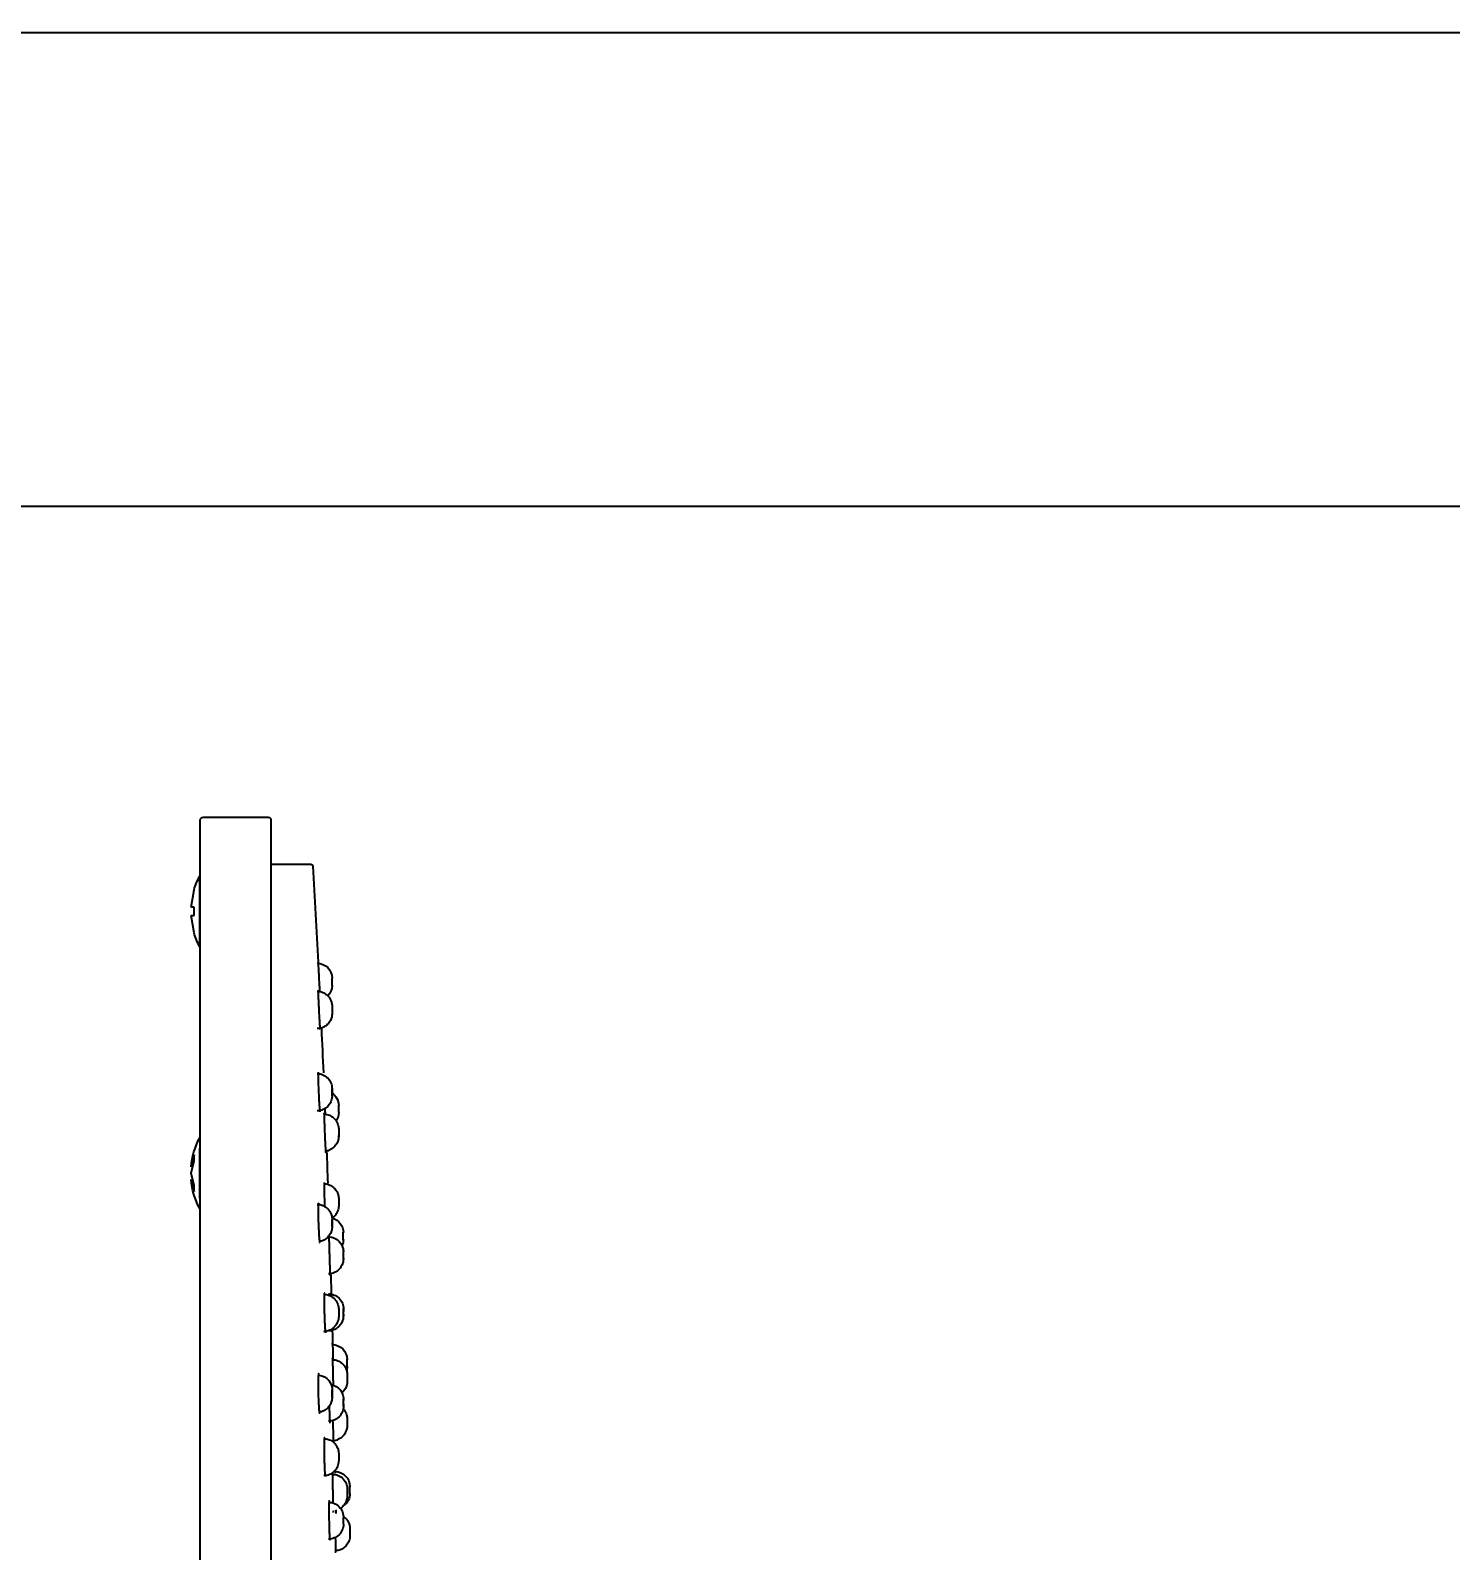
# Model space of a CAD drawing. Header units: centimetres. Extents: x -1797 to 2001, y -8788 to 1856.
# Drawn here: x -197.47 to -182.48, y -7586.44 to -7570.39 of the extents above; entities that cross this region are included whole.
import ezdxf

# ---------------------------------------------------------------- set-up
doc = ezdxf.new("R2010")
doc.units = ezdxf.units.CM
doc.header["$LTSCALE"] = 100
doc.header["$MEASUREMENT"] = 0
doc.header["$PDMODE"] = 35
for name, color, linetype in [('DIM', 1, 'Continuous'), ('HATCH', 8, 'Continuous'), ('ID_Furniture-Fixed_02', 145, 'Continuous'), ('WINDOWS', 1, 'Continuous')]:
    doc.layers.add(name, color=color, linetype=linetype)
doc.styles.add('ROMANS', font='romans')
doc.dimstyles.new('AS-17-100', dxfattribs={"dimtxt": 10, "dimasz": 5, "dimexe": 10, "dimexo": 10, "dimgap": 6, "dimtad": 1, "dimtoh": 1, "dimdec": 0, "dimdsep": 46, "dimtxsty": 'ROMANS', "dimblk1": 'ARCHTICK', "dimblk2": 'ARCHTICK', "dimsah": 1, "dimcen": 25, "dimdle": 10, "dimclrd": 1, "dimclre": 1, "dimclrt": 2, "dimadec": 0, "dimazin": 0, "dimtfac": 1, "dimtdec": 0, "dimtofl": 0, "dimtmove": 2, "dimatfit": 3, "dimldrblk": 'ARCHTICK', "dimfxl": 1, "dimtolj": 1, "dimtzin": 0, "dimarcsym": 0})

# ---------------------------------------------------------------- blocks, each defined once
blk = doc.blocks.new('SHOWE')
at = {"layer": 'ID_Furniture-Fixed_02'}
for p, q in [((3694.08, -5442.48), (3673.276, -5442.48)), ((3674.24, -5442.474), (3673.867, -5442.474)), ((3673.867, -5442.474), (3673.867, -5442.48)), ((3674.194, -5442.384), (3674.011, -5442.416)), ((3674.011, -5442.416), (3674.011, -5442.415)), ((3674.194, -5442.416), (3674.194, -5442.384)), ((3674.285, -5442.416), (3674.194, -5442.416)), ((3674.612, -5442.474), (3674.24, -5442.474)), ((3674.285, -5442.384), (3674.285, -5442.416)), ((3674.468, -5442.416), (3674.285, -5442.384)), ((3674.468, -5442.415), (3674.468, -5442.416)), ((3674.612, -5442.48), (3674.612, -5442.474)), ((3676.631, -5442.474), (3676.741, -5442.474)), ((3676.631, -5442.474), (3676.631, -5442.48)), ((3677.267, -5442.474), (3676.741, -5442.474)), ((3676.81, -5442.416), (3676.939, -5442.384)), ((3676.842, -5442.415), (3676.81, -5442.416)), ((3676.875, -5442.416), (3676.842, -5442.415)), ((3677.004, -5442.384), (3676.875, -5442.416)), ((3677.133, -5442.416), (3677.004, -5442.384)), ((3677.069, -5442.384), (3677.198, -5442.416)), ((3677.198, -5442.416), (3677.133, -5442.416)), ((3677.267, -5442.474), (3677.377, -5442.474)), ((3677.377, -5442.48), (3677.377, -5442.474)), ((3673.246, -5442.51), (3673.246, -5443.196)), ((3673.276, -5443.225), (3694.08, -5443.225)), ((3673.743, -5443.225), (3673.743, -5443.648)), ((3675.026, -5443.871), (3674.945, -5443.871)), ((3675.242, -5443.871), (3675.322, -5443.871)), ((3676.365, -5443.941), (3676.286, -5443.941)), ((3676.598, -5443.941), (3676.616, -5443.941)), ((3677.302, -5443.941), (3677.35, -5443.941)), ((3678.482, -5443.941), (3678.519, -5443.941)), ((3678.49, -5443.941), (3678.517, -5443.941)), ((3680.003, -5443.941), (3680.041, -5443.941)), ((3680.004, -5443.941), (3680.04, -5443.941)), ((3677.708, -5443.99), (3677.628, -5443.99)), ((3677.833, -5443.99), (3677.912, -5443.99)), ((3678.433, -5443.99), (3678.513, -5443.99)), ((3679.049, -5444.03), (3678.969, -5444.03)), ((3679.128, -5444.03), (3679.208, -5444.03)), ((3679.388, -5443.99), (3679.468, -5443.99)), ((3679.44, -5443.991), (3679.465, -5443.991)), ((3679.594, -5444.03), (3679.674, -5444.03)), ((3680.39, -5444.06), (3680.31, -5444.06)), ((3680.337, -5444.03), (3680.416, -5444.03)), ((3680.388, -5444.03), (3680.413, -5444.03)), ((3680.638, -5443.99), (3680.693, -5443.99)), ((3680.756, -5444.06), (3680.835, -5444.06))]:
    blk.add_line(p, q, dxfattribs=at)
for centre, radius, start, end in [((3673.276, -5442.51), 0.0298, 90, 180), ((3674.24, -5443.176), 0.795, 106.7083, 117.9532), ((3674.24, -5443.176), 0.795, 62.0468, 73.2917), ((3677.004, -5443.176), 0.795, 94.722, 117.9532), ((3677.004, -5443.176), 0.795, 62.0468, 85.1807), ((3673.276, -5443.196), 0.0298, 180, 270), ((3673.763, -5443.648), 0.0199, 180, 266.6631), ((3682.436, -5294.894), 149.027, 266.66305, 267.05335), ((3674.946, -5443.712), 0.159, 180.6141, 269.9916), ((3682.436, -5294.894), 149.027, 267.32226, 267.50287), ((3676.109, -5443.716), 0.155, 179.0613, 270.6023), ((3679.291, -5443.717), 0.155, 185.78, 274.7656), ((3675.023, -5443.712), 0.159, 269.9268, 313.6984), ((3676.289, -5443.782), 0.159, 214.218, 270.026), ((3676.363, -5443.782), 0.159, 269.9867, 303.2444), ((3676.609, -5443.724), 0.217, 268.5733, 275.6583), ((3676.615, -5443.786), 0.155, 265.6738, 286.5884), ((3682.436, -5294.894), 149.027, 267.82063, 267.95142), ((3677.631, -5443.832), 0.159, 194.5202, 270), ((3677.835, -5443.832), 0.159, 181.825, 269.9988), ((3682.436, -5294.894), 149.027, 268.32386, 268.40985), ((3678.434, -5443.836), 0.155, 178.8432, 271.0486), ((3682.436, -5294.894), 149.027, 268.55277, 268.6017), ((3678.972, -5443.871), 0.159, 180.3634, 269.9969), ((3679.39, -5443.836), 0.155, 189.0891, 275.5243), ((3679.466, -5443.834), 0.157, 269.9762, 0.3249), ((3680.314, -5443.901), 0.159, 180.3634, 269.9965), ((3680.338, -5443.876), 0.155, 178.7641, 275.5511), ((3680.635, -5443.835), 0.156, 179.3604, 273.0201), ((3682.436, -5294.894), 149.027, 269.27797, 269.29344), ((3680.711, -5443.835), 0.156, 269.8206, 0.7036), ((3677.704, -5443.832), 0.159, 269.9662, 294.4576), ((3677.835, -5443.832), 0.159, 245.5586, 269.9988), ((3677.906, -5443.807), 0.184, 268.446, 276.0218), ((3678.502, -5443.748), 0.243, 267.7024, 274.8298), ((3679.045, -5443.871), 0.159, 269.981, 285.1954), ((3679.2, -5443.808), 0.222, 268.7515, 275.6749), ((3679.207, -5443.876), 0.154, 275.603, 319.7354), ((3679.663, -5443.788), 0.243, 267.7807, 275.0052), ((3679.671, -5443.875), 0.157, 274.3302, 279.7219), ((3680.386, -5443.901), 0.159, 269.9923, 322.3647), ((3680.688, -5429.205), 14.785, 269.9468, 270.0848), ((3680.825, -5443.874), 0.186, 267.0849, 275.9326)]:
    blk.add_arc(centre, radius, start, end, dxfattribs=at)
for centre, major_axis, ratio in [((3676.15, -5443.871), (0.0402, 0), 0.000087), ((3677.532, -5443.871), (0.0401, 0), 0.000123), ((3679.332, -5443.871), (0.0399, 0), 0.000152)]:
    blk.add_ellipse(centre, major_axis=major_axis, ratio=ratio, dxfattribs=at)
for points, knots in [([(3674.775, -5443.724), (3674.775, -5443.724), (3674.786, -5443.724), (3674.832, -5443.727), (3674.902, -5443.73), (3674.96, -5443.733), (3674.994, -5443.735), (3675.008, -5443.736), (3675.031, -5443.737), (3675.055, -5443.738), (3675.072, -5443.739), (3675.076, -5443.739)], [0.125839, 0.125839, 0.125839, 0.125839, 0.1879663, 0.2503039, 0.312673, 0.3750749, 0.3829363, 0.3907883, 0.4064706, 0.4377793, 0.448119, 0.448119, 0.448119, 0.448119]), ([(3675.071, -5443.724), (3675.071, -5443.724), (3675.072, -5443.724), (3675.079, -5443.724), (3675.11, -5443.724), (3675.173, -5443.727), (3675.252, -5443.73), (3675.311, -5443.733), (3675.344, -5443.735), (3675.357, -5443.736), (3675.379, -5443.737), (3675.419, -5443.739), (3675.466, -5443.742), (3675.484, -5443.743), (3675.487, -5443.744)], [0.0867464, 0.0867464, 0.0867464, 0.0867464, 0.0935888, 0.1256275, 0.1879663, 0.2503039, 0.312673, 0.3750749, 0.3829363, 0.3907883, 0.4064706, 0.4377793, 0.5002726, 0.5627663, 0.5627663, 0.5627663, 0.5627663]), ([(3675.086, -5443.714), (3675.085, -5443.721), (3675.083, -5443.744), (3675.098, -5443.783), (3675.123, -5443.82), (3675.152, -5443.844), (3675.179, -5443.859), (3675.203, -5443.867), (3675.221, -5443.87), (3675.233, -5443.871), (3675.239, -5443.871), (3675.241, -5443.871), (3675.242, -5443.871), (3675.242, -5443.871), (3675.242, -5443.871), (3675.242, -5443.871), (3675.242, -5443.871), (3675.243, -5443.871), (3675.244, -5443.871), (3675.244, -5443.871)], [0, 0, 0, 0, 0.073505, 0.285456, 0.455383, 0.598565, 0.718585, 0.815181, 0.886747, 0.932169, 0.953873, 0.958129, 0.959316, 0.960151, 0.961157, 0.962934, 0.967549, 0.994742, 1, 1, 1, 1]), ([(3675.319, -5443.871), (3675.319, -5443.871), (3675.32, -5443.871), (3675.321, -5443.871), (3675.322, -5443.871), (3675.33, -5443.871), (3675.35, -5443.869), (3675.385, -5443.859), (3675.426, -5443.835), (3675.459, -5443.794), (3675.478, -5443.749), (3675.476, -5443.723), (3675.476, -5443.714)], [0, 0, 0, 0, 0.015315, 0.019494, 0.023387, 0.035014, 0.116302, 0.265778, 0.460451, 0.672399, 0.894916, 1, 1, 1, 1]), ([(3675.939, -5443.725), (3675.939, -5443.725), (3675.941, -5443.725), (3675.949, -5443.724), (3675.972, -5443.724), (3676.018, -5443.724), (3676.093, -5443.727), (3676.176, -5443.73), (3676.233, -5443.733), (3676.262, -5443.735), (3676.273, -5443.736), (3676.292, -5443.737), (3676.325, -5443.739), (3676.351, -5443.741), (3676.357, -5443.743), (3676.358, -5443.743)], [0.0455197, 0.0455197, 0.0455197, 0.0455197, 0.0627738, 0.0935888, 0.1256275, 0.1879663, 0.2503039, 0.312673, 0.3750749, 0.3829363, 0.3907883, 0.4064706, 0.4377793, 0.5002726, 0.5382191, 0.5382191, 0.5382191, 0.5382191]), ([(3676.185, -5443.871), (3676.186, -5443.871), (3676.187, -5443.871), (3676.188, -5443.871), (3676.189, -5443.871), (3676.191, -5443.871), (3676.194, -5443.871), (3676.201, -5443.871), (3676.225, -5443.868), (3676.26, -5443.857), (3676.304, -5443.826), (3676.334, -5443.781), (3676.349, -5443.738), (3676.346, -5443.717), (3676.345, -5443.714)], [0, 0, 0, 0, 0.029962, 0.046737, 0.055343, 0.059341, 0.069381, 0.08991, 0.144927, 0.340209, 0.517189, 0.745449, 0.964136, 1, 1, 1, 1]), ([(3677.322, -5443.727), (3677.322, -5443.727), (3677.324, -5443.726), (3677.335, -5443.725), (3677.355, -5443.724), (3677.39, -5443.724), (3677.448, -5443.724), (3677.53, -5443.727), (3677.612, -5443.73), (3677.662, -5443.733), (3677.685, -5443.735), (3677.694, -5443.736), (3677.708, -5443.737), (3677.731, -5443.739), (3677.739, -5443.741), (3677.74, -5443.742)], [0, 0, 0, 0, 0.0319815, 0.0627738, 0.0935888, 0.1256275, 0.1879663, 0.2503039, 0.312673, 0.3750749, 0.3829363, 0.3907883, 0.4064706, 0.4377793, 0.5002726, 0.5002726, 0.5002726, 0.5002726]), ([(3677.331, -5443.729), (3677.329, -5443.729), (3677.324, -5443.728), (3677.322, -5443.727), (3677.322, -5443.727)], [0.9533162, 0.9533162, 0.9533162, 0.9533162, 0.96878093, 1, 1, 1, 1]), ([(3677.336, -5443.714), (3677.335, -5443.724), (3677.334, -5443.75), (3677.351, -5443.79), (3677.378, -5443.825), (3677.406, -5443.847), (3677.433, -5443.861), (3677.456, -5443.868), (3677.473, -5443.87), (3677.484, -5443.871), (3677.49, -5443.871), (3677.491, -5443.871), (3677.492, -5443.871), (3677.492, -5443.871), (3677.492, -5443.871), (3677.493, -5443.871), (3677.496, -5443.871), (3677.504, -5443.871), (3677.509, -5443.871), (3677.511, -5443.871)], [0, 0, 0, 0, 0.100366, 0.284148, 0.433084, 0.558904, 0.663906, 0.747577, 0.8084, 0.84567, 0.862301, 0.864428, 0.865849, 0.867566, 0.870657, 0.879256, 0.933563, 0.982285, 1, 1, 1, 1]), ([(3677.561, -5443.871), (3677.564, -5443.871), (3677.568, -5443.871), (3677.569, -5443.871), (3677.571, -5443.871), (3677.573, -5443.871), (3677.576, -5443.871), (3677.584, -5443.871), (3677.602, -5443.869), (3677.633, -5443.86), (3677.673, -5443.836), (3677.708, -5443.797), (3677.724, -5443.758), (3677.726, -5443.737), (3677.726, -5443.733)], [0, 0, 0, 0, 0.0543936, 0.0836457, 0.0907748, 0.094902, 0.1055835, 0.1302821, 0.1787777, 0.3091267, 0.4889028, 0.6826449, 0.8881097, 0.9310016, 0.9310016, 0.9310016, 0.9310016]), ([(3679.142, -5443.734), (3679.133, -5443.732), (3679.123, -5443.731), (3679.121, -5443.729), (3679.126, -5443.727), (3679.129, -5443.727)], [0.8884183, 0.8884183, 0.8884183, 0.8884183, 0.9372939, 0.9687809, 1, 1, 1, 1]), ([(3679.129, -5443.727), (3679.133, -5443.727), (3679.142, -5443.726), (3679.163, -5443.725), (3679.192, -5443.724), (3679.236, -5443.724), (3679.303, -5443.724), (3679.386, -5443.727), (3679.461, -5443.73), (3679.501, -5443.733), (3679.517, -5443.735), (3679.523, -5443.736), (3679.532, -5443.737), (3679.542, -5443.739), (3679.54, -5443.741), (3679.531, -5443.742), (3679.531, -5443.742)], [0, 0, 0, 0, 0.0319815, 0.0627738, 0.0935888, 0.1256275, 0.1879663, 0.2503039, 0.312673, 0.3750749, 0.3829363, 0.3907883, 0.4064706, 0.4377793, 0.5002726, 0.5068414, 0.5068414, 0.5068414, 0.5068414]), ([(3679.354, -5443.871), (3679.358, -5443.871), (3679.365, -5443.871), (3679.369, -5443.871), (3679.371, -5443.871), (3679.372, -5443.871), (3679.374, -5443.871), (3679.38, -5443.871), (3679.4, -5443.869), (3679.432, -5443.861), (3679.473, -5443.836), (3679.507, -5443.799), (3679.525, -5443.758), (3679.526, -5443.736), (3679.527, -5443.73)], [0, 0, 0, 0, 0.0523437, 0.1053213, 0.1215785, 0.125257, 0.1302909, 0.1487087, 0.1837057, 0.3522712, 0.4955755, 0.6880807, 0.8857957, 0.9427466, 0.9427466, 0.9427466, 0.9427466]), ([(3676.321, -5443.795), (3676.322, -5443.795), (3676.326, -5443.795), (3676.333, -5443.796), (3676.347, -5443.796), (3676.364, -5443.797), (3676.378, -5443.798), (3676.384, -5443.798)], [0.37360192, 0.37360192, 0.37360192, 0.37360192, 0.3752206, 0.38308028, 0.39093053, 0.40660915, 0.42272737, 0.42272737, 0.42272737, 0.42272737]), ([(3676.367, -5443.787), (3676.367, -5443.787), (3676.367, -5443.787), (3676.375, -5443.787), (3676.404, -5443.787), (3676.467, -5443.789), (3676.546, -5443.792), (3676.605, -5443.794), (3676.638, -5443.796), (3676.651, -5443.796), (3676.673, -5443.797), (3676.714, -5443.799), (3676.761, -5443.802), (3676.788, -5443.804), (3676.785, -5443.804), (3676.778, -5443.804)], [0.0880304, 0.0880304, 0.0880304, 0.0880304, 0.0935661, 0.1255954, 0.1880308, 0.2504807, 0.3128343, 0.3752206, 0.3830803, 0.3909305, 0.4066091, 0.4379106, 0.5003898, 0.5628689, 0.6252143, 0.6252143, 0.6252143, 0.6252143]), ([(3676.379, -5443.788), (3676.379, -5443.788), (3676.374, -5443.788), (3676.37, -5443.788), (3676.369, -5443.788)], [0.03081768, 0.03081768, 0.03081768, 0.03081768, 0.03196158, 0.06275033, 0.06275033, 0.06275033, 0.06275033]), ([(3676.383, -5443.783), (3676.382, -5443.791), (3676.38, -5443.814), (3676.395, -5443.854), (3676.421, -5443.89), (3676.45, -5443.915), (3676.477, -5443.929), (3676.501, -5443.937), (3676.519, -5443.94), (3676.53, -5443.941), (3676.536, -5443.941), (3676.538, -5443.941), (3676.539, -5443.941), (3676.539, -5443.941), (3676.539, -5443.941), (3676.54, -5443.941), (3676.541, -5443.941), (3676.545, -5443.941), (3676.556, -5443.941), (3676.569, -5443.941), (3676.583, -5443.941), (3676.593, -5443.941), (3676.597, -5443.941), (3676.597, -5443.941)], [0, 0, 0, 0, 0.063043, 0.229244, 0.362742, 0.47529, 0.569568, 0.645326, 0.701284, 0.736602, 0.753287, 0.755838, 0.757126, 0.758263, 0.759997, 0.763784, 0.779304, 0.82263, 0.866372, 0.909168, 0.95195, 0.994674, 1, 1, 1, 1]), ([(3676.63, -5443.94), (3676.638, -5443.939), (3676.655, -5443.936), (3676.686, -5443.925), (3676.724, -5443.9), (3676.756, -5443.858), (3676.771, -5443.82), (3676.771, -5443.803)], [0, 0, 0, 0, 0.0899463, 0.2383488, 0.4183877, 0.6837576, 0.9157541, 0.9157541, 0.9157541, 0.9157541]), ([(3677.101, -5443.788), (3677.101, -5443.788), (3677.103, -5443.787), (3677.11, -5443.787), (3677.133, -5443.787), (3677.177, -5443.787), (3677.253, -5443.789), (3677.316, -5443.791), (3677.35, -5443.793), (3677.357, -5443.793)], [0.046124, 0.046124, 0.046124, 0.046124, 0.0627503, 0.0935661, 0.1255954, 0.1880308, 0.2504807, 0.3128343, 0.3296608, 0.3296608, 0.3296608, 0.3296608]), ([(3677.118, -5443.783), (3677.117, -5443.793), (3677.116, -5443.818), (3677.132, -5443.858), (3677.158, -5443.893), (3677.187, -5443.916), (3677.214, -5443.93), (3677.237, -5443.937), (3677.255, -5443.94), (3677.265, -5443.941), (3677.271, -5443.941), (3677.273, -5443.941), (3677.273, -5443.941), (3677.273, -5443.941), (3677.274, -5443.941), (3677.275, -5443.941), (3677.279, -5443.941), (3677.289, -5443.941), (3677.298, -5443.941), (3677.302, -5443.941), (3677.302, -5443.941)], [0, 0, 0, 0, 0.090463, 0.269883, 0.414971, 0.53749, 0.63984, 0.721575, 0.781237, 0.818077, 0.833997, 0.836528, 0.838169, 0.840068, 0.843418, 0.852577, 0.906666, 0.952037, 0.999537, 1, 1, 1, 1]), ([(3677.33, -5443.941), (3677.332, -5443.941), (3677.338, -5443.941), (3677.345, -5443.941), (3677.348, -5443.941), (3677.348, -5443.941), (3677.349, -5443.941), (3677.349, -5443.941), (3677.35, -5443.941), (3677.353, -5443.941), (3677.356, -5443.94), (3677.358, -5443.94)], [0, 0, 0, 0, 0.125872, 0.428147, 0.73214, 0.775691, 0.788573, 0.798105, 0.820129, 0.864281, 1, 1, 1, 1]), ([(3677.352, -5443.941), (3677.352, -5443.941), (3677.357, -5443.941), (3677.368, -5443.94), (3677.379, -5443.938), (3677.385, -5443.937)], [0.1525328, 0.1525328, 0.1525328, 0.1525328, 0.1532224, 0.2063952, 0.2669538, 0.2669538, 0.2669538, 0.2669538]), ([(3677.358, -5443.94), (3677.37, -5443.939), (3677.39, -5443.937), (3677.424, -5443.923), (3677.455, -5443.902), (3677.472, -5443.882), (3677.479, -5443.872)], [0, 0, 0, 0, 0.1353833, 0.2762367, 0.4475572, 0.6054498, 0.6054498, 0.6054498, 0.6054498]), ([(3677.662, -5443.838), (3677.662, -5443.838), (3677.663, -5443.838), (3677.671, -5443.838), (3677.7, -5443.838), (3677.764, -5443.84), (3677.843, -5443.842), (3677.902, -5443.844), (3677.935, -5443.845), (3677.948, -5443.845), (3677.97, -5443.846), (3678.011, -5443.847), (3678.057, -5443.849), (3678.084, -5443.851), (3678.081, -5443.851), (3678.073, -5443.851)], [0.086345, 0.086345, 0.086345, 0.086345, 0.0935959, 0.1255649, 0.1880565, 0.250576, 0.3129169, 0.3752328, 0.3830813, 0.3909294, 0.4066265, 0.4380195, 0.5005373, 0.5628926, 0.6251935, 0.6251935, 0.6251935, 0.6251935]), ([(3677.925, -5443.99), (3677.931, -5443.989), (3677.946, -5443.987), (3677.978, -5443.976), (3678.016, -5443.952), (3678.049, -5443.911), (3678.067, -5443.867), (3678.066, -5443.842), (3678.065, -5443.833)], [0, 0, 0, 0, 0.072092, 0.215603, 0.419585, 0.653774, 0.896499, 1, 1, 1, 1]), ([(3678.27, -5443.789), (3678.271, -5443.789), (3678.272, -5443.788), (3678.283, -5443.787), (3678.302, -5443.787), (3678.337, -5443.787), (3678.394, -5443.787), (3678.477, -5443.789), (3678.559, -5443.792), (3678.609, -5443.794), (3678.632, -5443.796), (3678.641, -5443.796), (3678.656, -5443.797), (3678.679, -5443.799), (3678.688, -5443.801), (3678.688, -5443.801)], [0, 0, 0, 0, 0.0319616, 0.0627503, 0.0935661, 0.1255954, 0.1880308, 0.2504807, 0.3128343, 0.3752206, 0.3830803, 0.3909305, 0.4066091, 0.4379106, 0.5003898, 0.5003898, 0.5003898, 0.5003898]), ([(3678.28, -5443.792), (3678.278, -5443.791), (3678.272, -5443.791), (3678.271, -5443.79), (3678.27, -5443.789)], [0.95258154, 0.95258154, 0.95258154, 0.95258154, 0.96878047, 1, 1, 1, 1]), ([(3678.285, -5443.783), (3678.285, -5443.79), (3678.283, -5443.812), (3678.297, -5443.851), (3678.322, -5443.889), (3678.351, -5443.913), (3678.378, -5443.928), (3678.402, -5443.936), (3678.421, -5443.94), (3678.432, -5443.941), (3678.439, -5443.941), (3678.441, -5443.941), (3678.441, -5443.941), (3678.442, -5443.941), (3678.442, -5443.941), (3678.443, -5443.941), (3678.447, -5443.941), (3678.456, -5443.941), (3678.468, -5443.941), (3678.476, -5443.941), (3678.481, -5443.941)], [0, 0, 0, 0, 0.056445, 0.236827, 0.381161, 0.502701, 0.60465, 0.686833, 0.747908, 0.786891, 0.805639, 0.808457, 0.810188, 0.81208, 0.815316, 0.823785, 0.87262, 0.916658, 0.96271, 1, 1, 1, 1]), ([(3678.517, -5443.941), (3678.517, -5443.941), (3678.518, -5443.941), (3678.519, -5443.941), (3678.524, -5443.941), (3678.54, -5443.94), (3678.566, -5443.934), (3678.601, -5443.918), (3678.637, -5443.889), (3678.665, -5443.845), (3678.678, -5443.805), (3678.675, -5443.785), (3678.674, -5443.783)], [0, 0, 0, 0, 0.001804, 0.00649, 0.019265, 0.065452, 0.196214, 0.341304, 0.528322, 0.745997, 0.976534, 1, 1, 1, 1]), ([(3678.522, -5443.99), (3678.525, -5443.99), (3678.534, -5443.989), (3678.558, -5443.984), (3678.59, -5443.971), (3678.627, -5443.942), (3678.655, -5443.9), (3678.67, -5443.859), (3678.667, -5443.837), (3678.666, -5443.833)], [0, 0, 0, 0, 0.034873, 0.125393, 0.297777, 0.477155, 0.707498, 0.949468, 1, 1, 1, 1]), ([(3678.814, -5443.877), (3678.809, -5443.877), (3678.802, -5443.877), (3678.797, -5443.876), (3678.809, -5443.877), (3678.857, -5443.878), (3678.916, -5443.879), (3678.958, -5443.88), (3678.973, -5443.881)], [0.0645688, 0.0645688, 0.0645688, 0.0645688, 0.0935752, 0.1255871, 0.1880356, 0.2504652, 0.3128194, 0.3481223, 0.3481223, 0.3481223, 0.3481223]), ([(3678.96, -5443.877), (3678.958, -5443.877), (3678.957, -5443.877), (3678.967, -5443.876), (3678.997, -5443.877), (3679.061, -5443.878), (3679.139, -5443.88), (3679.199, -5443.881), (3679.231, -5443.882), (3679.239, -5443.882), (3679.243, -5443.882), (3679.244, -5443.882)], [0.0627327, 0.0627327, 0.0627327, 0.0627327, 0.0935752, 0.1255871, 0.1880356, 0.2504652, 0.3128194, 0.3752062, 0.3830662, 0.3909167, 0.3933305, 0.3933305, 0.3933305, 0.3933305]), ([(3678.975, -5443.873), (3678.974, -5443.88), (3678.972, -5443.903), (3678.987, -5443.942), (3679.012, -5443.979), (3679.041, -5444.003), (3679.068, -5444.018), (3679.092, -5444.026), (3679.11, -5444.029), (3679.122, -5444.03), (3679.128, -5444.03), (3679.13, -5444.03), (3679.131, -5444.03), (3679.131, -5444.03), (3679.131, -5444.03), (3679.131, -5444.03), (3679.131, -5444.03), (3679.131, -5444.03), (3679.132, -5444.03), (3679.132, -5444.03)], [0, 0, 0, 0, 0.075068, 0.290688, 0.463588, 0.609282, 0.731401, 0.829671, 0.902457, 0.948629, 0.970674, 0.976105, 0.976839, 0.977343, 0.977959, 0.979047, 0.981832, 0.996206, 1, 1, 1, 1]), ([(3679.463, -5443.841), (3679.478, -5443.841), (3679.519, -5443.842), (3679.558, -5443.844), (3679.582, -5443.845), (3679.591, -5443.845), (3679.605, -5443.846), (3679.628, -5443.847), (3679.64, -5443.849), (3679.634, -5443.85), (3679.631, -5443.85)], [0.2782314, 0.2782314, 0.2782314, 0.2782314, 0.3129169, 0.3752328, 0.3830813, 0.3909294, 0.4066265, 0.4380195, 0.5005373, 0.5367843, 0.5367843, 0.5367843, 0.5367843]), ([(3679.626, -5443.879), (3679.638, -5443.879), (3679.677, -5443.88), (3679.718, -5443.881), (3679.747, -5443.882), (3679.758, -5443.882), (3679.777, -5443.882), (3679.81, -5443.884), (3679.836, -5443.885), (3679.842, -5443.885), (3679.842, -5443.885)], [0.2858309, 0.2858309, 0.2858309, 0.2858309, 0.3128194, 0.3752062, 0.3830662, 0.3909167, 0.4065957, 0.437898, 0.5003792, 0.5397422, 0.5397422, 0.5397422, 0.5397422]), ([(3679.684, -5444.03), (3679.689, -5444.029), (3679.709, -5444.027), (3679.747, -5444.014), (3679.789, -5443.981), (3679.818, -5443.936), (3679.832, -5443.894), (3679.829, -5443.874), (3679.828, -5443.872)], [0, 0, 0, 0, 0.051007, 0.279487, 0.486439, 0.731818, 0.976179, 1, 1, 1, 1]), ([(3679.795, -5443.792), (3679.793, -5443.792), (3679.791, -5443.791), (3679.797, -5443.79), (3679.799, -5443.789)], [0.93730808, 0.93730808, 0.93730808, 0.93730808, 0.96878047, 1, 1, 1, 1]), ([(3679.799, -5443.789), (3679.803, -5443.789), (3679.812, -5443.788), (3679.833, -5443.787), (3679.861, -5443.787), (3679.905, -5443.787), (3679.971, -5443.787), (3680.055, -5443.789), (3680.13, -5443.792), (3680.17, -5443.794), (3680.187, -5443.796), (3680.193, -5443.796), (3680.202, -5443.797), (3680.206, -5443.798), (3680.208, -5443.799)], [0, 0, 0, 0, 0.0319616, 0.0627503, 0.0935661, 0.1255954, 0.1880308, 0.2504807, 0.3128343, 0.3752206, 0.3830803, 0.3909305, 0.4066091, 0.4379106, 0.4379106, 0.4379106, 0.4379106]), ([(3679.808, -5443.783), (3679.809, -5443.802), (3679.811, -5443.834), (3679.834, -5443.876), (3679.862, -5443.905), (3679.891, -5443.923), (3679.916, -5443.934), (3679.937, -5443.939), (3679.951, -5443.94), (3679.959, -5443.941), (3679.963, -5443.941), (3679.964, -5443.941), (3679.964, -5443.941), (3679.964, -5443.941), (3679.965, -5443.941), (3679.966, -5443.941), (3679.97, -5443.941), (3679.98, -5443.941), (3679.993, -5443.941), (3680.001, -5443.941), (3680.004, -5443.941)], [0, 0, 0, 0, 0.168676, 0.32501, 0.454459, 0.563822, 0.653726, 0.723161, 0.77076, 0.796935, 0.803715, 0.805832, 0.807384, 0.809404, 0.813249, 0.825693, 0.872305, 0.92053, 0.966636, 1, 1, 1, 1]), ([(3680.04, -5443.941), (3680.04, -5443.941), (3680.04, -5443.941), (3680.041, -5443.941), (3680.043, -5443.941), (3680.054, -5443.94), (3680.074, -5443.938), (3680.106, -5443.928), (3680.142, -5443.906), (3680.176, -5443.868), (3680.196, -5443.823), (3680.196, -5443.795), (3680.195, -5443.783)], [0, 0, 0, 0, 0.000897, 0.004407, 0.012461, 0.0296, 0.137789, 0.255425, 0.428177, 0.644524, 0.869212, 1, 1, 1, 1]), ([(3680.141, -5443.903), (3680.141, -5443.903), (3680.141, -5443.903), (3680.148, -5443.903), (3680.165, -5443.904), (3680.17, -5443.904)], [0.12518351, 0.12518351, 0.12518351, 0.12518351, 0.12557855, 0.18803424, 0.21127293, 0.21127293, 0.21127293, 0.21127293]), ([(3680.167, -5443.878), (3680.168, -5443.878), (3680.169, -5443.877), (3680.181, -5443.877), (3680.201, -5443.877), (3680.236, -5443.876), (3680.294, -5443.877), (3680.376, -5443.878), (3680.439, -5443.879), (3680.471, -5443.88), (3680.479, -5443.88)], [0, 0, 0, 0, 0.0319254, 0.0627327, 0.0935752, 0.1255871, 0.1880356, 0.2504652, 0.3128194, 0.3319357, 0.3319357, 0.3319357, 0.3319357]), ([(3680.466, -5443.842), (3680.464, -5443.842), (3680.462, -5443.841), (3680.468, -5443.84), (3680.47, -5443.84)], [0.93737162, 0.93737162, 0.93737162, 0.93737162, 0.96879353, 1, 1, 1, 1]), ([(3680.47, -5443.84), (3680.475, -5443.839), (3680.483, -5443.839), (3680.505, -5443.838), (3680.533, -5443.838), (3680.578, -5443.838), (3680.644, -5443.838), (3680.727, -5443.84), (3680.802, -5443.842), (3680.842, -5443.844), (3680.858, -5443.845), (3680.864, -5443.845), (3680.873, -5443.846), (3680.877, -5443.847), (3680.879, -5443.847)], [0, 0, 0, 0, 0.0319875, 0.0627928, 0.0935959, 0.1255649, 0.1880565, 0.250576, 0.3129169, 0.3752328, 0.3830813, 0.3909294, 0.4066265, 0.4380195, 0.4380195, 0.4380195, 0.4380195]), ([(3680.844, -5444.059), (3680.85, -5444.059), (3680.865, -5444.057), (3680.896, -5444.048), (3680.934, -5444.026), (3680.969, -5443.987), (3680.989, -5443.942), (3680.988, -5443.914), (3680.988, -5443.902)], [0, 0, 0, 0, 0.076044, 0.196369, 0.407153, 0.627556, 0.863499, 1, 1, 1, 1]), ([(3680.848, -5443.905), (3680.866, -5443.906), (3680.887, -5443.906), (3680.907, -5443.906), (3680.913, -5443.906), (3680.921, -5443.907), (3680.939, -5443.907), (3680.971, -5443.908), (3681.003, -5443.908), (3681.006, -5443.909), (3681.002, -5443.909)], [0.3323698, 0.3323698, 0.3323698, 0.3323698, 0.3751925, 0.3830527, 0.3869793, 0.390904, 0.4065833, 0.4378863, 0.5003689, 0.5628506, 0.5628506, 0.5628506, 0.5628506]), ([(3678.436, -5443.991), (3678.436, -5443.991), (3678.436, -5443.991), (3678.436, -5443.991), (3678.436, -5443.991), (3678.436, -5443.991), (3678.436, -5443.991), (3678.439, -5443.991), (3678.447, -5443.991), (3678.457, -5443.991), (3678.463, -5443.991), (3678.464, -5443.991)], [0.8363098, 0.8363098, 0.8363098, 0.8363098, 0.8365354, 0.8370027, 0.8377524, 0.8394396, 0.845908, 0.8911629, 0.9387176, 0.9854133, 1, 1, 1, 1]), ([(3678.493, -5443.991), (3678.495, -5443.991), (3678.501, -5443.991), (3678.506, -5443.991), (3678.508, -5443.991), (3678.509, -5443.991), (3678.51, -5443.991), (3678.51, -5443.991), (3678.512, -5443.99), (3678.52, -5443.99), (3678.527, -5443.99), (3678.533, -5443.989)], [0, 0, 0, 0, 0.0214607, 0.0709959, 0.0962051, 0.1097381, 0.1187335, 0.1211753, 0.1248404, 0.1411442, 0.2015309, 0.2015309, 0.2015309, 0.2015309]), ([(3679.131, -5444.03), (3679.131, -5444.03), (3679.131, -5444.03), (3679.131, -5444.03), (3679.132, -5444.03), (3679.135, -5444.03), (3679.144, -5444.03), (3679.156, -5444.03), (3679.164, -5444.03), (3679.168, -5444.03)], [0.8142014, 0.8142014, 0.8142014, 0.8142014, 0.8146483, 0.8169182, 0.8283206, 0.8725523, 0.917764, 0.9628178, 1, 1, 1, 1]), ([(3679.49, -5443.988), (3679.498, -5443.995), (3679.514, -5444.008), (3679.54, -5444.02), (3679.563, -5444.027), (3679.58, -5444.029), (3679.59, -5444.03), (3679.595, -5444.03), (3679.597, -5444.03), (3679.597, -5444.03), (3679.597, -5444.03), (3679.598, -5444.03), (3679.598, -5444.03), (3679.598, -5444.03), (3679.599, -5444.03), (3679.599, -5444.03)], [0.5064964, 0.5064964, 0.5064964, 0.5064964, 0.635797, 0.7521438, 0.8444507, 0.9109993, 0.9511639, 0.968678, 0.9712188, 0.9722441, 0.9730222, 0.974147, 0.9764163, 0.9837542, 1, 1, 1, 1]), ([(3679.597, -5444.03), (3679.597, -5444.03), (3679.597, -5444.03), (3679.598, -5444.03), (3679.598, -5444.03), (3679.598, -5444.03), (3679.599, -5444.03), (3679.603, -5444.03), (3679.612, -5444.03), (3679.621, -5444.03), (3679.626, -5444.03), (3679.626, -5444.03)], [0.8374513, 0.8374513, 0.8374513, 0.8374513, 0.8377858, 0.8385662, 0.8399126, 0.843286, 0.8609658, 0.9059633, 0.9526126, 0.9989834, 1, 1, 1, 1]), ([(3680.413, -5444.03), (3680.414, -5444.03), (3680.414, -5444.03), (3680.416, -5444.03), (3680.42, -5444.03), (3680.429, -5444.03), (3680.444, -5444.027), (3680.475, -5444.019), (3680.513, -5443.998), (3680.536, -5443.973), (3680.544, -5443.96)], [0, 0, 0, 0, 0.0008625, 0.0047749, 0.0259338, 0.0553227, 0.1074652, 0.2173149, 0.4435554, 0.6253982, 0.6253982, 0.6253982, 0.6253982]), ([(3680.633, -5443.997), (3680.638, -5444.004), (3680.652, -5444.019), (3680.676, -5444.038), (3680.703, -5444.05), (3680.725, -5444.057), (3680.742, -5444.059), (3680.752, -5444.06), (3680.757, -5444.06), (3680.759, -5444.06), (3680.759, -5444.06), (3680.759, -5444.06), (3680.759, -5444.06), (3680.76, -5444.06), (3680.76, -5444.06), (3680.76, -5444.06), (3680.761, -5444.06)], [0.3969977, 0.3969977, 0.3969977, 0.3969977, 0.4972801, 0.6362151, 0.7518687, 0.8435221, 0.9094589, 0.9490984, 0.966262, 0.9687319, 0.9697169, 0.9704645, 0.9715465, 0.9737306, 0.9807833, 1, 1, 1, 1]), ([(3680.76, -5444.06), (3680.76, -5444.06), (3680.761, -5444.06), (3680.765, -5444.06), (3680.775, -5444.06), (3680.782, -5444.06), (3680.787, -5444.06)], [0.8531077, 0.8531077, 0.8531077, 0.8531077, 0.8661622, 0.9107856, 0.9572337, 1, 1, 1, 1])]:
    blk.add_open_spline(points, degree=3, knots=knots, dxfattribs=at)
for points in [[(3676.356, -5443.744), (3676.354, -5443.744), (3676.35, -5443.745), (3676.344, -5443.745)], [(3680.569, -5443.883), (3680.579, -5443.884), (3680.585, -5443.884), (3680.585, -5443.885)]]:
    blk.add_open_spline(points, degree=3, dxfattribs=at)
blk = doc.blocks.new('_ARCHTICK')
at = {"color": 0, "linetype": 'ByBlock', "const_width": 0.15}
blk.add_lwpolyline([(-0.5, -0.5), (0.5, 0.5)], dxfattribs=at)
blk = doc.blocks.new('*D845')
at = {"layer": 'Defpoints', "color": 0, "transparency": 16777216}
for p in [(-201.575, -7523.255), (-301.976, -7542.365, 0), (-201.575, -7587.858, 0)]:
    blk.add_point(p, dxfattribs=at)
at = {"layer": 'DIM', "color": 1, "lineweight": -2, "transparency": 16777216}
for p, q in [((-301.976, -7532.365), (-301.976, -7513.255)), ((-201.575, -7577.858), (-201.575, -7513.255)), ((-311.976, -7523.255), (-191.575, -7523.255))]:
    blk.add_line(p, q, dxfattribs=at)
at = {"layer": 'DIM', "color": 1, "lineweight": -2, "transparency": 16777216, "xscale": 5, "yscale": 5, "zscale": 5, "rotation": 180}
blk.add_blockref('_ARCHTICK', (-301.976, -7523.255), dxfattribs=at)
at = {"layer": 'DIM', "color": 1, "lineweight": -2, "transparency": 16777216, "xscale": 5, "yscale": 5, "zscale": 5}
blk.add_blockref('_ARCHTICK', (-201.575, -7523.255), dxfattribs=at)
at = {"layer": 'DIM', "color": 2, "transparency": 16777216, "insert": (-251.775, -7512.255), "char_height": 10, "attachment_point": 5, "style": 'ROMANS'}
blk.add_mtext('\\A1;100', dxfattribs=at)
blk = doc.blocks.new('*D846')
at = {"layer": 'Defpoints', "color": 0, "transparency": 16777216}
for p in [(-81.817, -7523.255), (-81.817, -7542.365, 0), (-201.575, -7587.858, 0)]:
    blk.add_point(p, dxfattribs=at)
at = {"layer": 'DIM', "color": 1, "lineweight": -2, "transparency": 16777216}
for p, q in [((-201.575, -7577.858), (-201.575, -7513.255)), ((-81.817, -7532.365), (-81.817, -7513.255)), ((-211.575, -7523.255), (-71.817, -7523.255))]:
    blk.add_line(p, q, dxfattribs=at)
at = {"layer": 'DIM', "color": 1, "lineweight": -2, "transparency": 16777216, "xscale": 5, "yscale": 5, "zscale": 5, "rotation": 180}
blk.add_blockref('_ARCHTICK', (-201.575, -7523.255), dxfattribs=at)
at = {"layer": 'DIM', "color": 1, "lineweight": -2, "transparency": 16777216, "xscale": 5, "yscale": 5, "zscale": 5}
blk.add_blockref('_ARCHTICK', (-81.817, -7523.255), dxfattribs=at)
at = {"layer": 'DIM', "color": 2, "transparency": 16777216, "insert": (-141.696, -7512.255), "char_height": 10, "attachment_point": 5, "style": 'ROMANS'}
blk.add_mtext('\\A1;120', dxfattribs=at)
blk = doc.blocks.new('A$C5cec47ba')
at = {"layer": 'WINDOWS'}
blk.add_lwpolyline([(280, 90), (280, 10), (120, 10), (120, 90)], close=True, dxfattribs=at)
blk.add_lwpolyline([(235, 15), (125, 15), (125, 85), (235, 85)], dxfattribs=at)

msp = doc.modelspace()

# ---------------------------------------------------------------- block references
at = {"layer": 'DIM', "xscale": -1, "rotation": 90}
msp.add_blockref('SHOWE', (-5638.159, -3905.452), dxfattribs=at)
at = {"layer": 'HATCH', "xscale": -1}
msp.add_blockref('A$C5cec47ba', (8.27, -7660.416, 0), dxfattribs=at)

# ---------------------------------------------------------------- dimensions: what is measured, and where the dimension line sits
at = {"layer": 'DIM'}
for base, p1, p2, picture, middle in [((-201.575, -7523.255, 0), (-301.976, -7542.365, 0), (-201.575, -7587.858), '*D845', (-251.775, -7512.255, 0)), ((-81.817, -7523.255, 0), (-201.575, -7587.858), (-81.817, -7542.365), '*D846', (-141.696, -7512.255, 0))]:
    dim = msp.add_linear_dim(base=base, p1=p1, p2=p2, angle=180, dimstyle='AS-17-100', dxfattribs=at)
    dim.commit()
    dim.dimension.update_dxf_attribs({"geometry": picture, "text_midpoint": middle})

doc.saveas('drawing.dxf')
